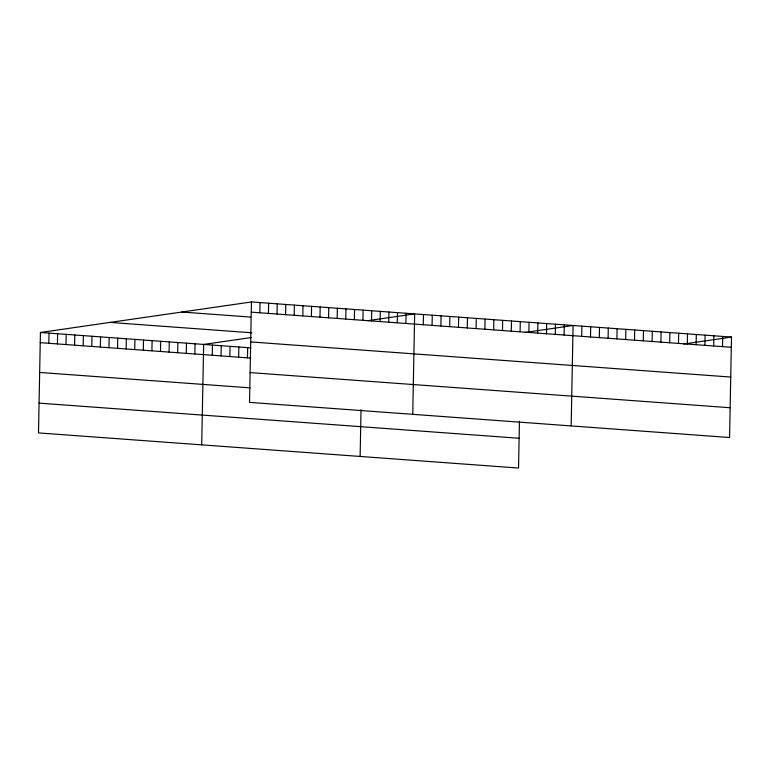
<?xml version="1.0" encoding="UTF-8"?>
<svg xmlns="http://www.w3.org/2000/svg" width="770" height="770" viewBox="0 0 770 770"><rect width="100%" height="100%" fill="white"/><g stroke="black" fill="none" stroke-linecap="round" stroke-linejoin="round"><path stroke-width="1.16" d="M251.453 301.956L249.528 402.383L729.575 437.514L731.5 337.087L251.453 301.956L40.425 332.486L38.5 432.913L518.547 468.044L519.442 421.219M48.828 343.305L49.02 333.112M57.413 343.93L57.606 333.747M66.008 344.556L66.201 334.373M74.594 345.191L74.786 334.998M83.189 345.817L83.381 335.633M91.774 346.442L91.967 336.259M100.37 347.068L100.562 336.885M108.955 347.703L109.148 337.51M117.55 348.329L117.743 338.146M126.136 348.954L126.328 338.771M134.731 349.59L134.923 339.397M143.316 350.215L143.509 340.032M151.911 350.841L152.104 340.658M160.497 351.476L160.689 341.283M169.092 352.102L169.285 341.918M177.678 352.727L177.87 342.544M186.273 353.353L186.465 343.17M194.858 353.988L195.051 343.805M201.721 444.858L203.646 344.431L251.395 337.52M212.251 355.259L212.443 345.075M221.048 355.904L221.25 345.72M229.855 356.548L230.047 346.365M238.652 357.193L238.844 347M247.449 357.838L247.651 347.645M259.846 312.774L260.039 302.591M268.441 313.4L268.634 303.216M277.027 314.025L277.219 303.842M285.622 314.661L285.814 304.477M294.207 315.286L294.4 305.103M302.803 315.912L302.995 305.728M311.388 316.547L311.581 306.354M319.983 317.173L320.176 306.989M328.569 317.798L328.761 307.615M337.164 318.433L337.356 308.241M345.749 319.059L345.942 308.876M354.344 319.685L354.537 309.502M360.129 456.446L361.034 409.621M362.93 320.32L363.122 310.127M371.525 320.946L371.717 310.762M380.111 321.571L380.303 311.388M388.706 322.197L388.898 312.014M397.291 322.832L397.484 312.649M405.886 323.458L406.079 313.275M412.739 414.327L414.664 313.9L367.916 320.667M423.279 324.728L423.471 314.545M432.076 325.373L432.268 315.19M440.873 326.018L441.075 315.835M449.68 326.663L449.873 316.48M458.477 327.308L458.67 317.125M467.275 327.953L467.477 317.769M476.081 328.597L476.274 318.405M484.879 329.242L485.071 319.05M493.685 329.887L493.878 319.694M502.483 330.522L502.675 320.339M511.28 331.167L511.482 320.984M520.087 331.812L520.279 321.629M528.884 332.457L529.077 322.274M537.681 333.102L537.884 322.919M546.488 333.747L546.681 323.564M555.285 334.392L555.478 324.208M564.092 335.037L564.285 324.853M571.157 425.925L573.082 325.489L525.332 332.399M581.687 336.326L581.889 326.133M590.494 336.971L590.686 326.778M599.291 337.606L599.484 327.423M608.088 338.251L608.29 328.068M616.895 338.896L617.088 328.713M625.692 339.541L625.885 329.358M634.499 340.186L634.692 330.003M643.297 340.831L643.489 330.648M652.094 341.476L652.296 331.293M660.901 342.121L661.093 331.937M669.698 342.766L669.89 332.573M678.495 343.41L678.697 333.217M687.302 344.055L687.495 333.862M696.099 344.69L696.292 334.507M704.906 345.335L705.099 335.152M713.703 345.98L713.896 335.797M722.501 346.625L722.703 336.442M683.75 343.998L731.5 337.087M251.261 312.148L731.308 347.27M181.816 312.033L250.539 317.057M110.062 322.409L251.809 332.784M250.683 341.928L730.73 377.05M40.425 332.486L250.953 347.886M40.233 342.669L250.75 358.079M250.096 372.603L730.143 407.734M39.665 372.449L250.183 387.859M39.068 403.133L519.115 438.265"/></g></svg>
